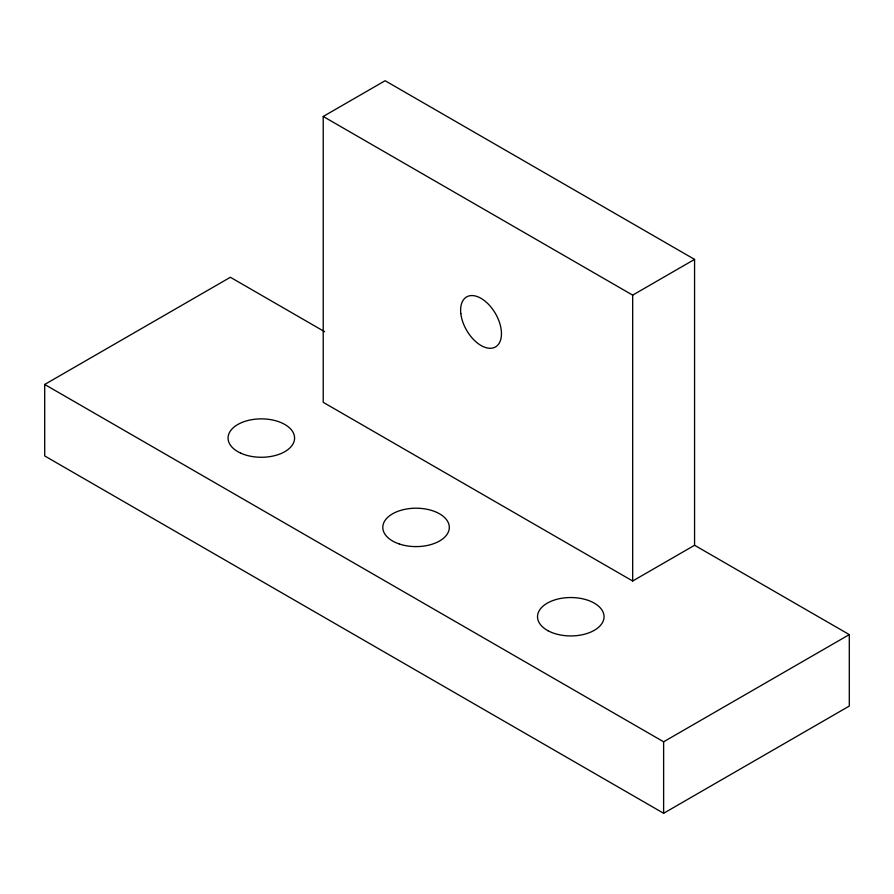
<?xml version="1.0" encoding="UTF-8"?>
<svg xmlns="http://www.w3.org/2000/svg" width="894" height="894" viewBox="0 0 894 894"><rect width="100%" height="100%" fill="white"/><g stroke="black" fill="none" stroke-linecap="round" stroke-linejoin="round"><path stroke-width="1.34" d="M694.571 545.273L632.673 580.999L323.215 402.334L323.215 116.466L385.113 80.728L694.571 259.394L694.571 545.273L849.3 634.606L849.3 706.07L663.627 813.272L44.7 455.94L44.7 384.465L230.373 277.274L324.667 331.708M323.215 116.466L632.673 295.132L694.571 259.394M44.7 384.465L663.627 741.796L849.3 634.606M663.627 741.796L663.627 813.272M632.673 295.132L632.673 580.999M547.966 630.706A33.257 19.199 0 0 0 603.148 621.162A33.257 19.199 0 0 0 561.242 598.343A33.257 19.199 0 0 0 547.966 630.706M399.428 544.033A33.257 19.199 0 0 0 449.313 527.404A33.257 19.199 0 0 0 399.428 510.776A33.257 19.199 0 0 0 399.428 544.033M240.777 453.169A33.257 19.199 0 0 0 294.249 440.787A33.257 19.199 0 0 0 248.945 420.247A33.257 19.199 0 0 0 240.777 453.169M460.823 313.582A28.887 16.673 60 0 0 493.644 347.766A28.887 16.673 60 0 0 488.66 304.452A28.887 16.673 60 0 0 460.823 313.582"/></g></svg>
